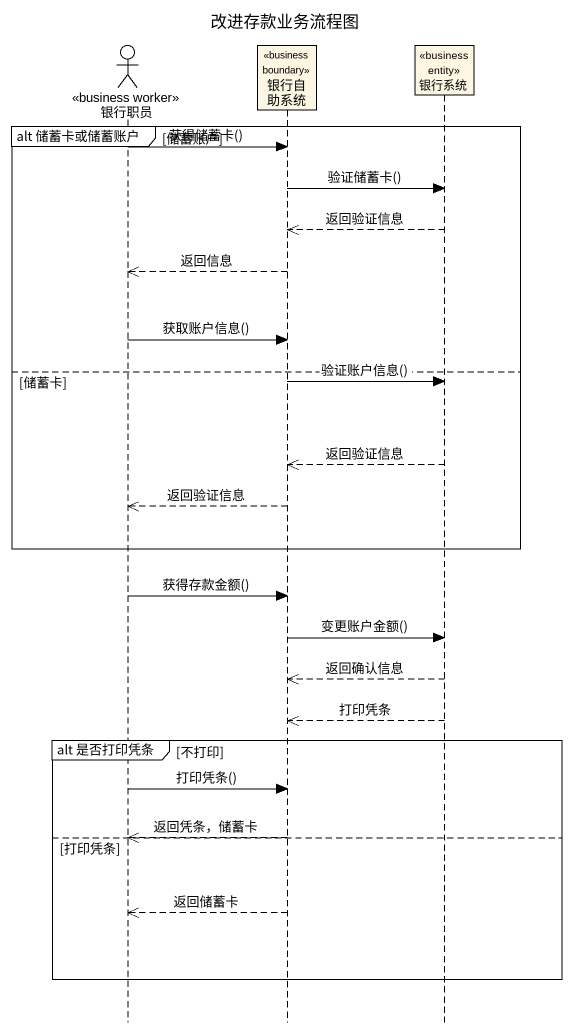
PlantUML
@startuml
title 改进存款业务流程图
hide footbox
actor 银行职员 <<business worker>>
participant 银行自助系统 <<business boundary>>
participant 银行系统 <<business entity>>

group alt 储蓄卡或储蓄账户 [储蓄账户]
  银行职员 -> 银行自助系统 : 获得储蓄卡()
  银行自助系统 -> 银行系统 : 验证储蓄卡()
  银行系统 -->> 银行自助系统 : 返回验证信息
  银行自助系统 -->> 银行职员 : 返回信息
  银行职员 -> 银行自助系统 : 获取账户信息()
else 储蓄卡
  银行自助系统 -> 银行系统 : 验证账户信息()
  银行系统 -->> 银行自助系统 : 返回验证信息
  银行自助系统 -->> 银行职员 : 返回验证信息
end
银行职员 -> 银行自助系统 : 获得存款金额()
银行自助系统 -> 银行系统 : 变更账户金额()
银行系统 -->> 银行自助系统 : 返回确认信息
银行系统 -->> 银行自助系统 : 打印凭条
group alt 是否打印凭条 [不打印]
  银行职员 -> 银行自助系统 : 打印凭条()
else 打印凭条
  银行自助系统 -->> 银行职员 : 返回凭条，储蓄卡
  银行自助系统 -->> 银行职员 : 返回储蓄卡
end
@enduml
